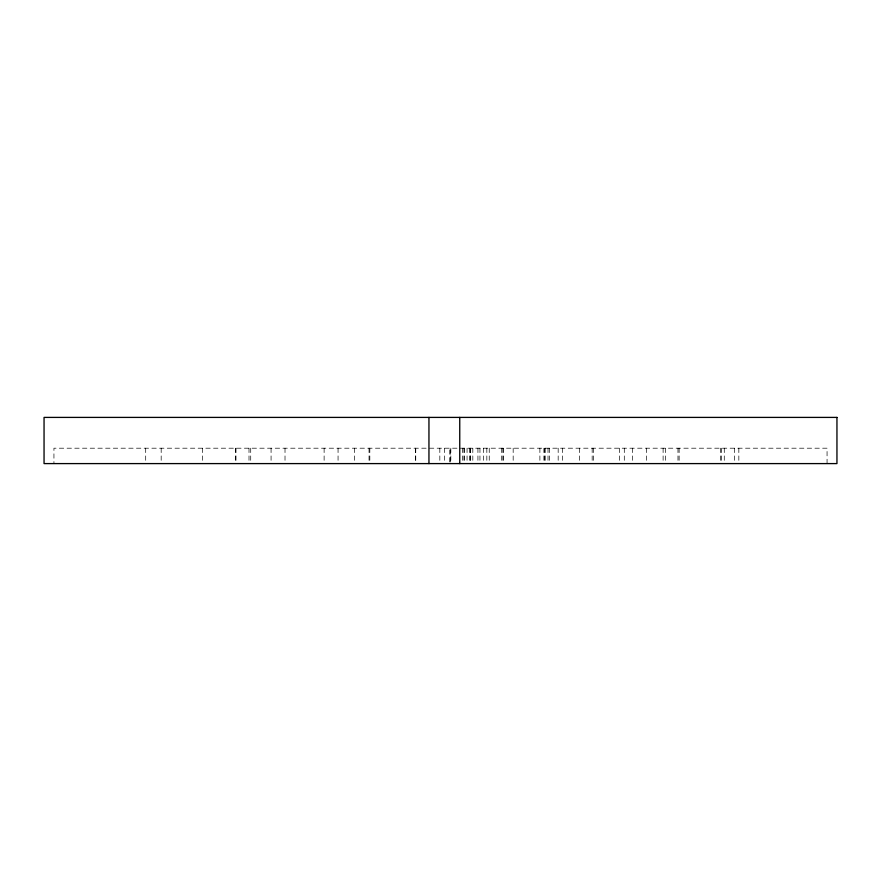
<?xml version="1.0" encoding="UTF-8"?>
<svg xmlns="http://www.w3.org/2000/svg" width="881" height="881" viewBox="0 0 881 881"><rect width="100%" height="100%" fill="white"/><g stroke="black" fill="none" stroke-linecap="round" stroke-linejoin="round"><path stroke-width="0.66" stroke-dasharray="4.41 3.3" d="M827.061 463.593L827.061 448.198L53.939 448.198L53.939 463.593M738.84 448.198L738.84 462.051M734.435 448.198L734.435 462.051M724.281 448.198L724.281 462.051M721.495 448.198L721.495 462.051M720.339 448.198L720.416 462.051M679.13 448.198L679.13 462.051M677.974 448.198L677.974 462.051M665.507 448.198L665.507 462.051M663.107 448.198L663.107 462.051M646.61 448.198L646.61 462.051M632.668 448.198L632.668 462.051M624.299 448.198L624.299 462.051M619.497 448.198L619.497 462.051M593.552 448.198L593.552 462.051M592.164 448.198L592.164 462.051M579.621 448.198L579.621 462.051M562.574 448.198L562.574 462.051M558.169 448.198L558.169 462.051M549.414 448.198L549.414 462.051M548.015 448.198L548.015 462.051M545.229 448.198L545.229 462.051M544.15 448.198L544.15 462.051M544.073 448.198L544.073 462.051M539.888 448.198L539.888 462.051M513.171 448.198L513.171 462.051M503.646 448.198L503.646 462.051M502.864 448.198L502.864 462.051M501.707 448.198L501.707 462.051M489.241 448.198L489.241 462.051M486.841 448.198L486.841 462.051M483.504 448.198L483.504 462.051M479.947 448.198L479.947 462.051M477.931 448.198L477.931 462.051M472.822 448.198L472.822 462.051M470.575 448.198L470.575 462.051M470.267 448.198L470.267 462.051M469.683 448.198L469.683 462.051M467.051 448.198L467.051 462.051M464.65 448.198L464.65 462.051M463.913 448.198L463.913 462.051M462.437 448.198L462.437 462.051M450.83 448.198L450.83 460.796M444.354 448.198L444.354 463.593M439.828 448.198L439.828 462.051M415.744 448.198L415.744 462.051M415.59 448.198L415.59 460.796M369.822 448.198L369.822 462.051M369.04 448.198L369.04 462.051M354.636 448.198L354.636 460.796M338.062 448.198L338.062 462.051M324.12 448.198L324.12 462.051M285.015 448.198L285.015 462.051M271.073 448.198L271.073 462.051M250.711 448.198L250.711 462.051M249.004 448.198L249.004 462.051M235.987 448.198L235.987 462.051M235.447 448.198L235.447 462.051M202.608 448.198L202.608 462.051M161.179 448.198L161.179 462.051M145.695 448.198L145.695 462.051M450.048 462.051L450.048 448.198L449.971 462.051"/><path stroke-width="1.32" d="M459.75 417.407L459.75 463.593M428.948 417.407L428.948 463.593M836.95 417.407L44.05 417.407L44.05 463.593L836.95 463.593L836.95 417.407"/></g></svg>
